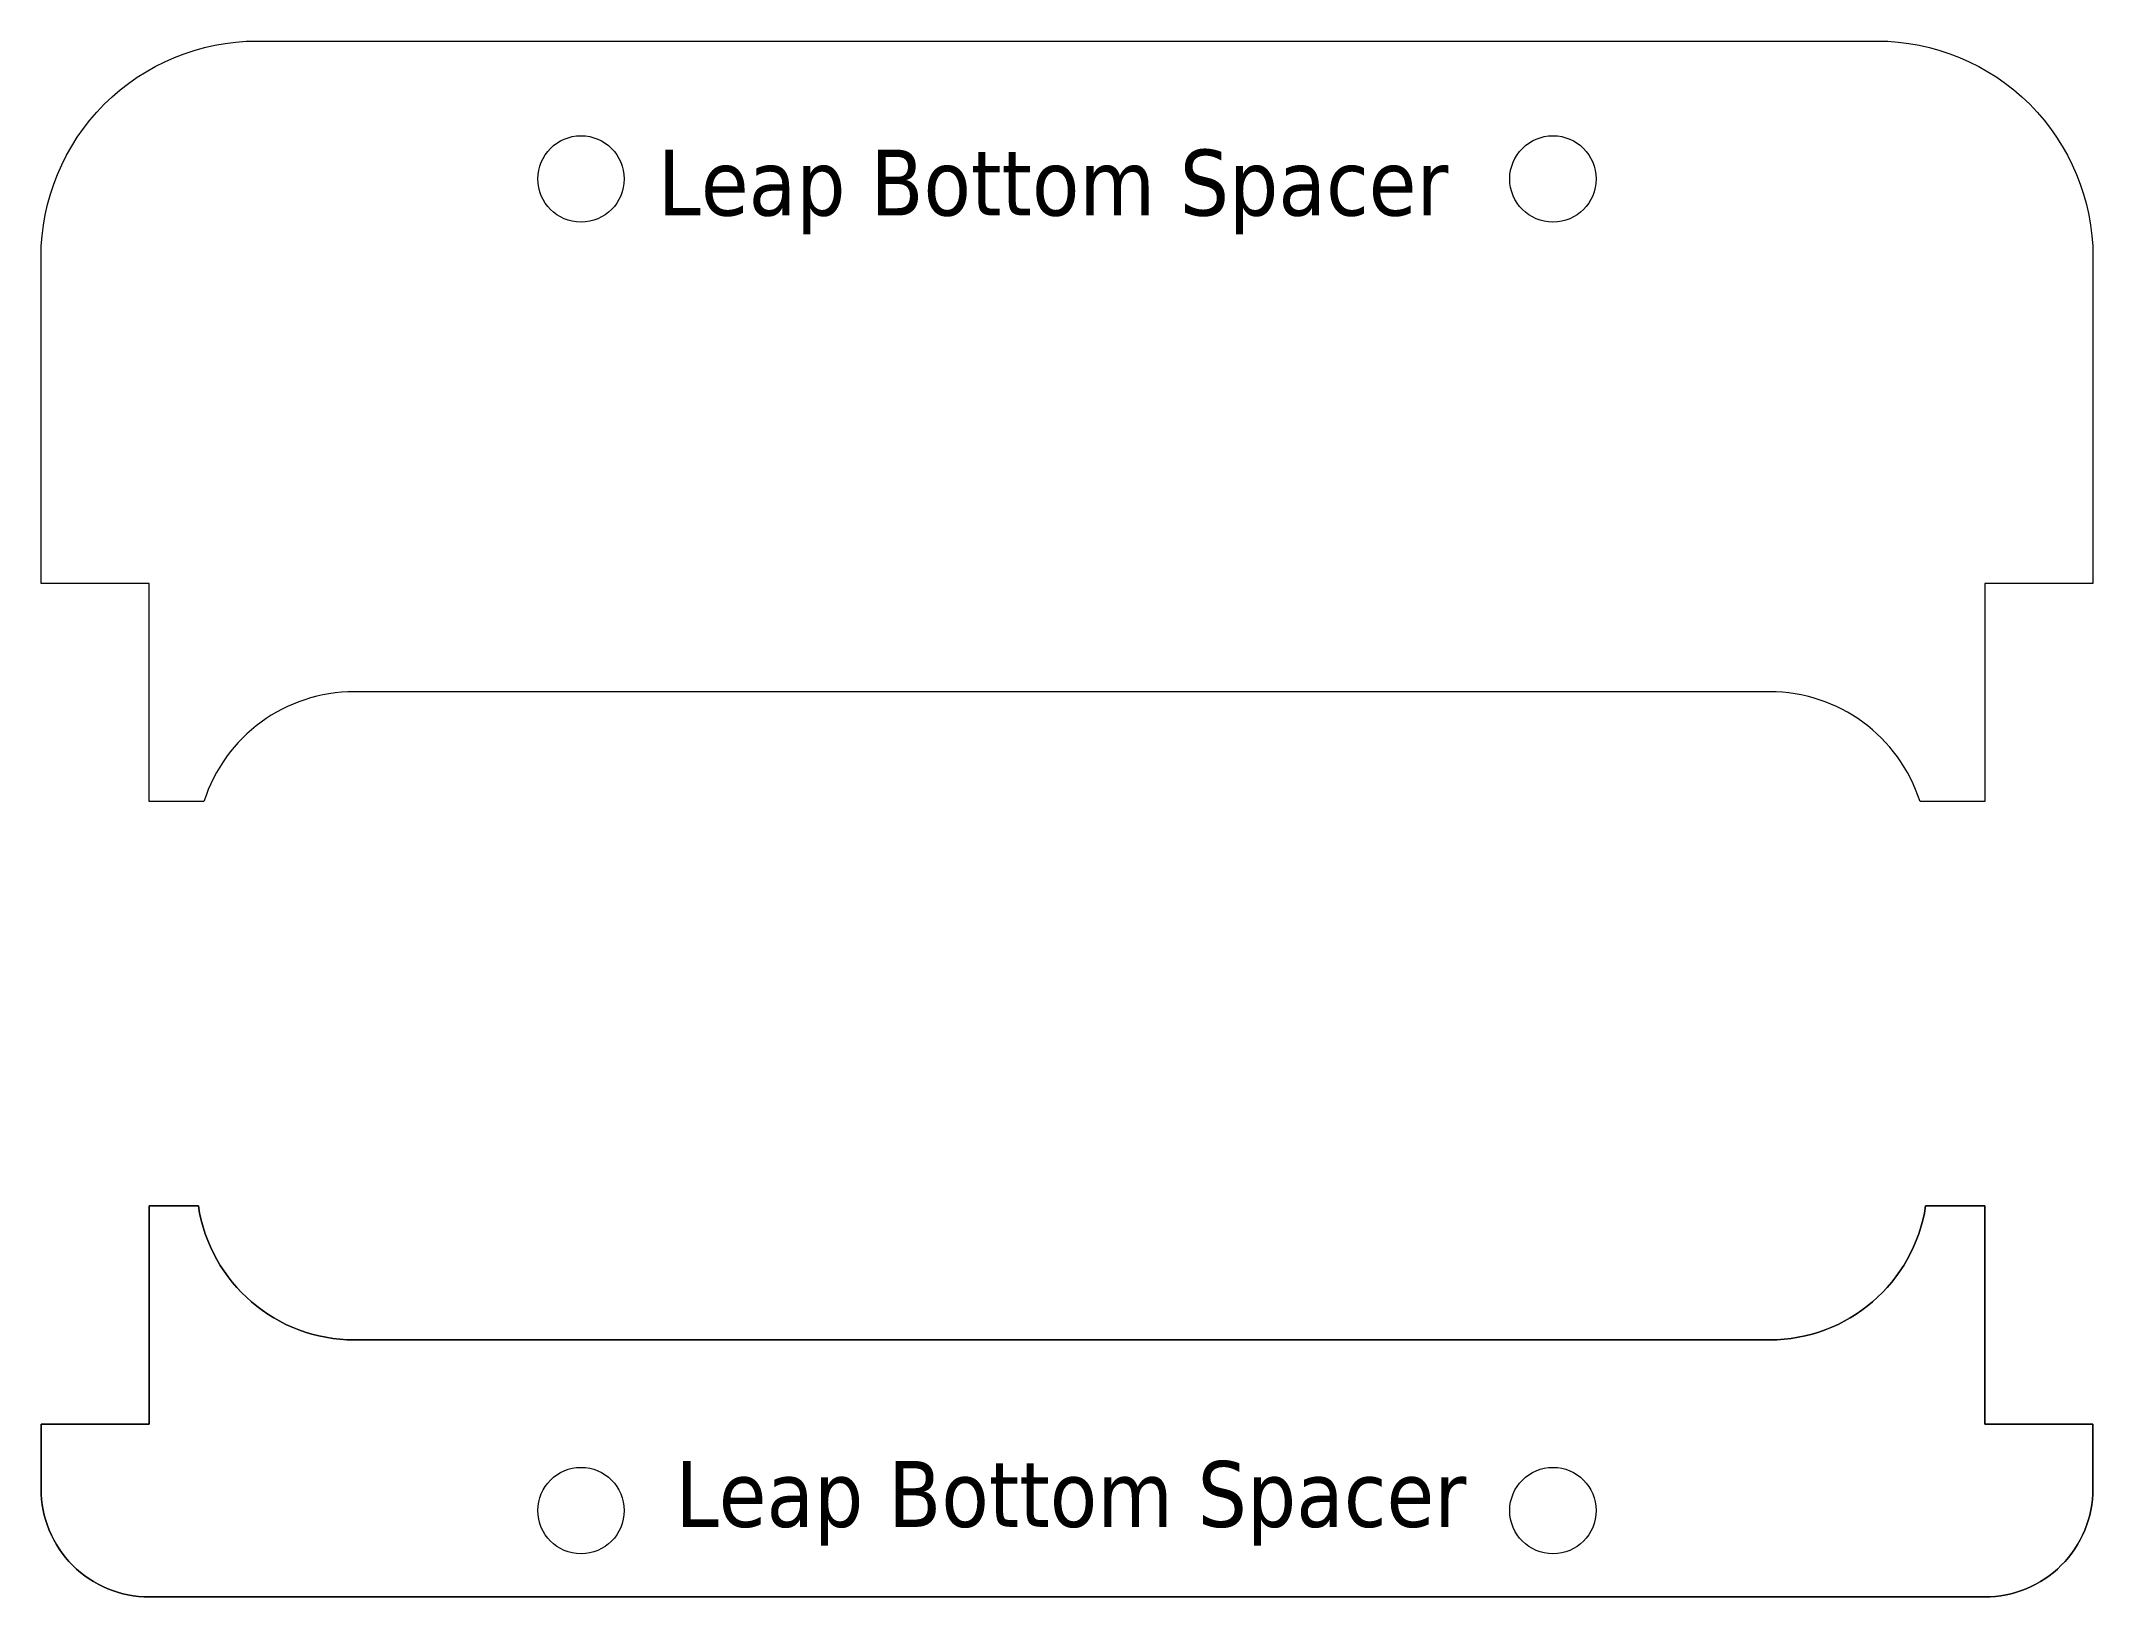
# Model space of a CAD drawing. Header units: millimetres. Extents: x -217.8 to -122.8, y -103.2 to -31.1.
import ezdxf

# ---------------------------------------------------------------- set-up
doc = ezdxf.new("R2010")
doc.units = ezdxf.units.MM
doc.styles.add('Sketch Text (ANSI) - 3DA', font='tahoma.ttf')

msp = doc.modelspace()

# ---------------------------------------------------------------- linework, layer by layer
at = {"color": 1, "lineweight": 5, "true_color": 0xff0000, "flags": 128}
for points in [[(-203.319, -61.256, 0.326609), (-210.278, -66.344), (-212.821, -66.344), (-212.821, -56.241), (-217.821, -56.241), (-217.821, -41.131, -0.414214), (-207.821, -31.131), (-132.821, -31.131, -0.414214), (-122.821, -41.131), (-122.821, -56.241), (-127.821, -56.241), (-127.821, -66.344), (-130.828, -66.344, 0.326609), (-137.787, -61.256)], [(-137.787, -91.266), (-203.319, -91.266, -0.370628), (-210.538, -85.063), (-212.821, -85.063), (-212.821, -95.166), (-217.821, -95.166), (-217.821, -98.166, 0.414214), (-212.821, -103.166), (-127.821, -103.166, 0.414214), (-122.821, -98.166), (-122.821, -95.166), (-127.821, -95.166), (-127.821, -85.063), (-130.568, -85.063, -0.370628)], [(-217.821, -98.166), (-217.821, -95.166), (-212.821, -95.166), (-212.821, -85.063), (-210.538, -85.063, 0.370628), (-203.319, -91.266), (-137.787, -91.266, 0.370628), (-130.568, -85.063), (-127.821, -85.063), (-127.821, -95.166), (-122.821, -95.166), (-122.821, -98.166, -0.414214), (-127.821, -103.166), (-212.821, -103.166, -0.414214)]]:
    msp.add_lwpolyline(points, format="xyb", close=True, dxfattribs=at)
at = {"color": 1, "lineweight": 5, "true_color": 0xff0000}
for centre in [(-192.821, -37.516), (-147.821, -37.516), (-192.821, -99.166), (-147.821, -99.166)]:
    msp.add_circle(centre, 2, dxfattribs=at)

# ---------------------------------------------------------------- texts
at = {"color": 7, "char_height": 3.048, "attachment_point": 1, "style": 'Sketch Text (ANSI) - 3DA'}
for insert in [(-189.275, -36.16), (-188.449, -96.874)]:
    msp.add_mtext('\\fTahoma|b0|i0;Leap Bottom Spacer', dxfattribs=dict(at, insert=insert))

doc.saveas('drawing.dxf')
